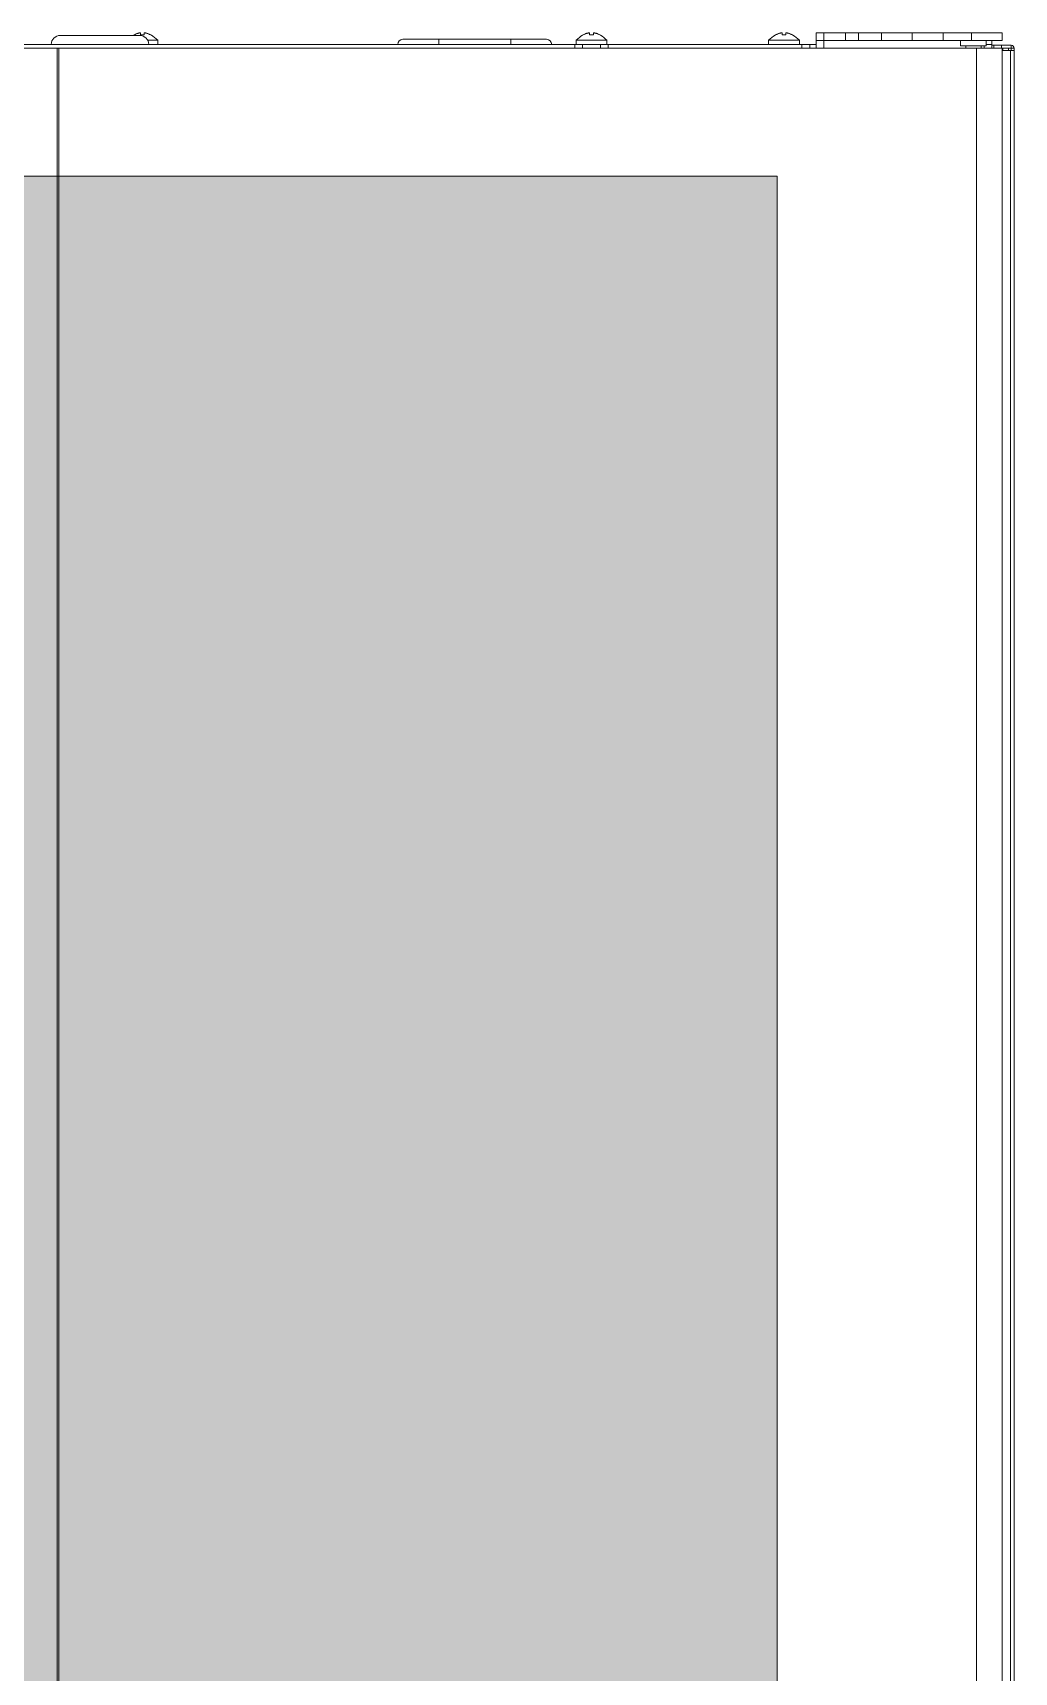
# Model space of a CAD drawing. Header units: millimetres. Extents: x 0 to 299, y -18 to 195.
# Drawn here: x 261.1 to 299.1, y 131.4 to 195 of the extents above; entities that cross this region are included whole.
import ezdxf

# ---------------------------------------------------------------- set-up
doc = ezdxf.new("R2010")
doc.units = ezdxf.units.MM
for name, color, linetype in [('2401-00460-M6-12PSTTHC_0', 7, 'Continuous'), ('4209-00025-D30_0', 7, 'Continuous'), ('4209-00027-YK_0', 7, 'Continuous'), ('4212-06592_0', 7, 'Continuous'), ('4212-06607_0', 7, 'Continuous'), ('4212-06613_2_MIR_0', 7, 'Continuous'), ('4212-06613_3_0', 7, 'Continuous'), ('4212-06614_1_0', 7, 'Continuous'), ('4212-14515_0', 7, 'Continuous'), ('4212-14522_0', 7, 'Continuous'), ('4212-14522_1_0', 7, 'Continuous'), ('4212-14525_0', 7, 'Continuous')]:
    doc.layers.add(name, color=color, linetype=linetype)

msp = doc.modelspace()

# ---------------------------------------------------------------- hatches: boundary and pattern name
at = {"lineweight": 18}
h = msp.add_hatch(dxfattribs=at)
h.set_pattern_fill('HONEY', color=256, scale=0.298618, style=0)
h.set_pattern_definition([(0, (-4325.0375, -836.6914), (1.4221659, 0.82108767), [0.9481106, -1.8962212]), (120, (-4325.0375, -836.6914), (-1.42216573, 0.82108796), [0.9481106, -1.8962212]), (60, (-4325.0375, -836.6914), (1.7e-07, 1.64217563), [-1.8962212, 0.9481106])])
h.paths.add_polyline_path([(9.267, 189.393), (9.267, 15.727), (41.279, 15.727), (41.279, 189.393)])
edge = h.paths.add_edge_path()
edge.add_line((59.037, 15.727), (59.037, 189.443))
edge.add_line((90.849, 15.727), (59.037, 15.727))
edge.add_line((90.849, 189.443), (90.849, 15.727))
edge.add_line((59.037, 189.443), (90.849, 189.443))
edge = h.paths.add_edge_path()
edge.add_line((289.928, 15.727), (208.345, 15.727))
edge.add_line((208.345, 15.727), (208.345, 189.443))
edge.add_line((238.018, 189.443), (208.345, 189.443))
edge.add_line((238.018, 132.507), (238.018, 189.443))
edge.add_line((238.018, 132.507), (260.255, 132.507))
edge.add_line((260.255, 132.507), (260.255, 189.443))
edge.add_line((260.255, 189.443), (289.928, 189.443))
edge.add_line((289.928, 189.443), (289.928, 15.727))
edge = h.paths.add_edge_path()
edge.add_line((190.389, 15.727), (108.806, 15.727))
edge.add_line((108.806, 15.727), (108.806, 189.443))
edge.add_line((190.389, 189.443), (190.389, 15.727))
edge.add_line((108.806, 189.443), (190.389, 189.443))

# ---------------------------------------------------------------- linework, layer by layer
at = {"layer": '2401-00460-M6-12PSTTHC_0', "color": 7, "linetype": 'Continuous', "lineweight": 18}
for p, q in [((264.988, 194.919), (264.988, 194.924)), ((265.15, 194.985), (265.131, 194.98)), ((265.164, 194.989), (265.148, 194.985)), ((265.179, 194.992), (265.163, 194.988)), ((265.193, 194.995), (265.178, 194.992)), ((265.208, 194.997), (265.192, 194.995)), ((265.207, 194.997), (265.222, 195)), ((265.237, 195.001), (265.222, 195)), ((265.237, 194.919), (265.237, 195.001)), ((265.401, 195), (265.386, 195.001)), ((265.386, 195.001), (265.386, 194.919)), ((265.416, 194.997), (265.401, 195)), ((265.431, 194.995), (265.416, 194.997)), ((265.446, 194.992), (265.43, 194.995)), ((265.46, 194.988), (265.445, 194.992)), ((265.909, 194.709), (265.52, 194.709)), ((265.633, 194.92), (265.635, 194.919)), ((265.635, 194.924), (265.635, 194.919)), ((265.909, 194.549), (265.909, 194.709)), ((283.328, 194.709), (282.134, 194.709)), ((282.134, 194.549), (282.134, 194.709)), ((282.408, 194.919), (282.408, 194.924)), ((282.569, 194.985), (282.55, 194.98)), ((282.584, 194.989), (282.567, 194.985)), ((282.598, 194.992), (282.582, 194.988)), ((282.612, 194.995), (282.597, 194.992)), ((282.627, 194.997), (282.612, 194.995)), ((282.627, 194.997), (282.642, 195)), ((282.656, 195.001), (282.642, 195)), ((282.656, 194.919), (282.656, 195.001)), ((282.821, 195), (282.806, 195.001)), ((282.806, 195.001), (282.806, 194.919)), ((282.836, 194.997), (282.821, 195)), ((282.85, 194.995), (282.835, 194.997)), ((282.865, 194.992), (282.85, 194.995)), ((282.88, 194.988), (282.864, 194.992)), ((282.895, 194.985), (282.878, 194.989)), ((283.053, 194.92), (283.055, 194.919)), ((283.055, 194.924), (283.055, 194.919)), ((283.328, 194.549), (283.328, 194.709)), ((290.794, 194.709), (289.599, 194.709)), ((289.599, 194.549), (289.599, 194.709)), ((289.873, 194.919), (289.873, 194.924)), ((290.034, 194.985), (290.015, 194.98)), ((290.049, 194.989), (290.032, 194.985)), ((290.063, 194.992), (290.048, 194.988)), ((290.078, 194.995), (290.062, 194.992)), ((290.092, 194.997), (290.077, 194.995)), ((290.092, 194.997), (290.107, 195)), ((290.122, 195.001), (290.107, 195)), ((290.122, 194.919), (290.122, 195.001)), ((290.286, 195), (290.271, 195.001)), ((290.271, 195.001), (290.271, 194.919)), ((290.301, 194.997), (290.286, 195)), ((290.316, 194.995), (290.301, 194.997)), ((290.331, 194.992), (290.315, 194.995)), ((290.345, 194.988), (290.33, 194.992)), ((290.361, 194.985), (290.344, 194.989)), ((290.518, 194.92), (290.52, 194.919)), ((290.52, 194.924), (290.52, 194.919)), ((290.794, 194.549), (290.794, 194.709)), ((297.572, 195), (297.557, 194.997)), ((297.587, 195.001), (297.572, 195)), ((297.587, 194.997), (297.587, 195.001)), ((297.751, 195), (297.737, 195.001)), ((297.737, 195.001), (297.737, 194.997)), ((297.767, 194.997), (297.751, 195)), ((298.259, 194.549), (298.259, 194.699))]:
    msp.add_line(p, q, dxfattribs=at)
for points in [[(264.988, 194.924), (264.963, 194.909), (264.945, 194.898)], [(264.988, 194.919), (265.018, 194.935), (265.044, 194.947), (265.068, 194.958), (265.091, 194.966), (265.111, 194.974), (265.131, 194.98)], [(265.134, 194.981), (265.116, 194.975), (265.097, 194.969), (265.075, 194.96), (265.052, 194.951), (265.03, 194.941), (265.014, 194.933)], [(265.312, 194.924), (265.287, 194.924), (265.262, 194.922), (265.237, 194.919)], [(265.386, 194.919), (265.361, 194.922), (265.337, 194.924), (265.312, 194.924)], [(265.635, 194.919), (265.606, 194.935), (265.579, 194.947), (265.555, 194.958), (265.533, 194.966), (265.512, 194.974), (265.493, 194.98), (265.476, 194.985), (265.459, 194.989)], [(265.474, 194.985), (265.49, 194.981), (265.507, 194.975), (265.527, 194.969), (265.548, 194.96), (265.571, 194.951), (265.593, 194.941), (265.609, 194.933)], [(265.635, 194.924), (265.661, 194.909), (265.722, 194.869), (265.784, 194.823), (265.846, 194.769), (265.909, 194.709)], [(282.408, 194.924), (282.382, 194.909), (282.32, 194.869), (282.259, 194.823), (282.196, 194.769), (282.134, 194.709)], [(282.408, 194.919), (282.437, 194.935), (282.463, 194.947), (282.488, 194.958), (282.51, 194.966), (282.531, 194.974), (282.55, 194.98)], [(282.553, 194.981), (282.535, 194.975), (282.516, 194.969), (282.494, 194.96), (282.472, 194.951), (282.449, 194.941), (282.434, 194.933)], [(282.731, 194.924), (282.706, 194.924), (282.681, 194.922), (282.656, 194.919)], [(282.806, 194.919), (282.781, 194.922), (282.756, 194.924), (282.731, 194.924)], [(283.055, 194.919), (283.025, 194.935), (282.999, 194.947), (282.974, 194.958), (282.952, 194.966), (282.931, 194.974), (282.912, 194.98), (282.893, 194.985)], [(282.909, 194.981), (282.927, 194.975), (282.946, 194.969), (282.968, 194.96), (282.99, 194.951), (283.013, 194.941), (283.029, 194.933)], [(283.055, 194.924), (283.08, 194.909), (283.142, 194.869), (283.204, 194.823), (283.266, 194.769), (283.328, 194.709)], [(289.873, 194.924), (289.848, 194.909), (289.786, 194.869), (289.724, 194.823), (289.662, 194.769), (289.599, 194.709)], [(289.873, 194.919), (289.902, 194.935), (289.929, 194.947), (289.953, 194.958), (289.975, 194.966), (289.996, 194.974), (290.015, 194.98)], [(290.018, 194.981), (290.001, 194.975), (289.981, 194.969), (289.96, 194.96), (289.937, 194.951), (289.915, 194.941), (289.899, 194.933)], [(290.196, 194.924), (290.172, 194.924), (290.147, 194.922), (290.122, 194.919)], [(290.271, 194.919), (290.246, 194.922), (290.221, 194.924), (290.196, 194.924)], [(290.52, 194.919), (290.491, 194.935), (290.464, 194.947), (290.44, 194.958), (290.418, 194.966), (290.397, 194.974), (290.378, 194.98), (290.359, 194.985)], [(290.375, 194.981), (290.392, 194.975), (290.412, 194.969), (290.433, 194.96), (290.456, 194.951), (290.478, 194.941), (290.494, 194.933)], [(290.52, 194.924), (290.545, 194.909), (290.607, 194.869), (290.669, 194.823), (290.731, 194.769), (290.794, 194.709)]]:
    msp.add_lwpolyline(points, dxfattribs=at)
at = {"layer": '4209-00025-D30_0', "color": 7, "linetype": 'Continuous', "lineweight": 18}
msp.add_line((262.126, 194.898), (265.212, 194.898), dxfattribs=at)
for centre, start, end in [((262.126, 194.549), 90, 180), ((265.212, 194.549), 0, 90)]:
    msp.add_arc(centre, 0.348, start, end, dxfattribs=at)
at = {"layer": '4209-00027-YK_0', "color": 7, "linetype": 'Continuous', "lineweight": 18}
for p, q in [((280.989, 194.748), (275.415, 194.748)), ((276.808, 194.549), (276.808, 194.748)), ((279.596, 194.549), (279.596, 194.748))]:
    msp.add_line(p, q, dxfattribs=at)
for centre, start, end in [((275.415, 194.549), 90, 180), ((280.989, 194.549), 0, 90)]:
    msp.add_arc(centre, 0.199, start, end, dxfattribs=at)
at = {"layer": '4212-06592_0', "color": 7, "linetype": 'Continuous', "lineweight": 18}
for p, q in [((298.687, 194.32), (298.687, 194.4)), ((298.906, 194.32), (298.906, 194.4))]:
    msp.add_line(p, q, dxfattribs=at)
at = {"layer": '4212-06607_0', "color": 7, "linetype": 'Continuous', "lineweight": 18}
for p, q in [((298.329, 194.519), (299.006, 194.519)), ((298.329, 194.4), (298.329, 194.519)), ((298.627, 194.4), (298.627, 194.519)), ((299.006, 194.519), (299.006, 194.4)), ((299.006, 194.4), (298.657, 194.4)), ((299.125, 194.32), (298.657, 194.32)), ((298.986, 10.372), (298.986, 194.32)), ((299.125, 194.4), (299.006, 194.4)), ((299.006, 194.4), (299.006, 194.32)), ((299.125, 10.372), (299.125, 194.4))]:
    msp.add_line(p, q, dxfattribs=at)
msp.add_arc((299.006, 194.4), 0.119, 0, 90, dxfattribs=at)
at = {"layer": '4212-06613_2_MIR_0', "color": 7, "linetype": 'Continuous', "lineweight": 18}
for p, q in [((291.441, 194.699), (293.979, 194.699)), ((291.441, 194.4), (291.441, 194.699)), ((291.739, 194.4), (291.739, 194.699)), ((297.961, 194.5), (297.961, 194.4))]:
    msp.add_line(p, q, dxfattribs=at)
at = {"layer": '4212-06613_3_0', "color": 7, "linetype": 'Continuous', "lineweight": 18}
for p, q in [((297.045, 194.699), (297.045, 194.5)), ((297.045, 194.5), (298.04, 194.5)), ((297.244, 194.5), (297.244, 194.4)), ((297.841, 194.5), (297.841, 194.4)), ((298.04, 194.699), (298.04, 194.5))]:
    msp.add_line(p, q, dxfattribs=at)
at = {"layer": '4212-06614_1_0', "color": 7, "linetype": 'Continuous', "lineweight": 18}
for p, q in [((291.441, 194.997), (298.657, 194.997)), ((291.441, 194.699), (291.441, 194.997)), ((291.441, 194.699), (292.585, 194.699)), ((291.739, 194.699), (291.739, 194.997)), ((292.585, 194.997), (292.585, 194.699)), ((293.083, 194.997), (293.083, 194.699)), ((293.083, 194.699), (298.657, 194.699)), ((293.979, 194.997), (293.979, 194.699)), ((295.173, 194.699), (295.173, 194.997)), ((296.368, 194.699), (296.368, 194.997)), ((297.463, 194.699), (297.463, 194.997)), ((298.657, 194.997), (298.657, 194.699))]:
    msp.add_line(p, q, dxfattribs=at)
at = {"layer": '4212-14515_0', "color": 7, "linetype": 'Continuous', "lineweight": 18}
for p, q in [((232.066, 194.549), (291.441, 194.549)), ((282.084, 194.549), (282.084, 194.4)), ((282.383, 194.549), (282.383, 194.4)), ((283.079, 194.549), (283.079, 194.4)), ((283.378, 194.549), (283.378, 194.4)), ((290.893, 194.549), (290.893, 194.4)), ((291.192, 194.549), (291.192, 194.4)), ((298.04, 194.549), (298.259, 194.549)), ((298.259, 194.549), (298.259, 194.4))]:
    msp.add_line(p, q, dxfattribs=at)
at = {"layer": '4212-14522_0', "color": 7, "linetype": 'Continuous', "lineweight": 18}
msp.add_line((296.79, 194.4), (298.954, 194.4), dxfattribs=at)
at = {"layer": '4212-14522_1_0', "color": 7, "linetype": 'Continuous', "lineweight": 18}
for p, q in [((298.657, 194.4), (260.346, 194.4)), ((262.006, 194.4), (262.006, 10.75)), ((262.069, 194.4), (262.069, 10.75)), ((297.662, 194.4), (297.662, 10.75)), ((298.657, 194.4), (298.657, 10.75))]:
    msp.add_line(p, q, dxfattribs=at)
at = {"layer": '4212-14522_1_0', "color": 0, "linetype": 'Continuous', "lineweight": 18}
for p, q in [((260.255, 189.443), (289.928, 189.443)), ((289.928, 189.443), (289.928, 15.727))]:
    msp.add_line(p, q, dxfattribs=at)
at = {"layer": '4212-14525_0', "color": 7, "linetype": 'Continuous', "lineweight": 18}
msp.add_line((298.329, 194.519), (298.259, 194.519), dxfattribs=at)

doc.saveas('drawing.dxf')
